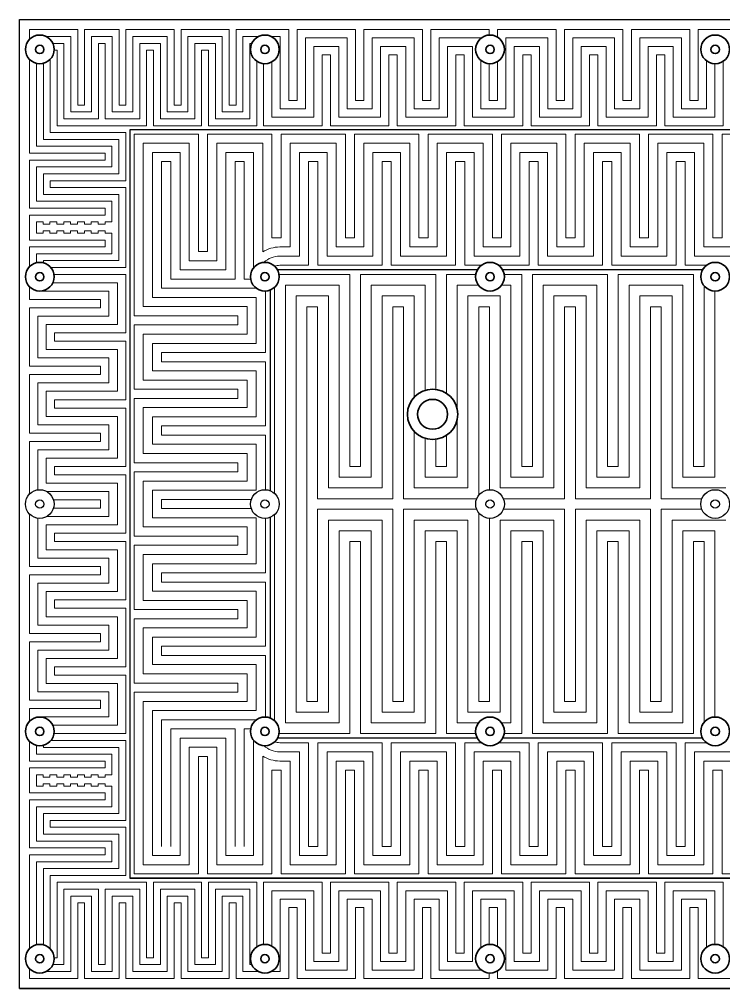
# Model space of a CAD drawing. Header units: millimetres. Extents: x -5937 to 68925, y -3068 to 5300.
# Drawn here: x 38681 to 39269, y 652 to 1462 of the extents above; entities that cross this region are included whole.
import ezdxf

# ---------------------------------------------------------------- set-up
doc = ezdxf.new("R2010")
doc.units = ezdxf.units.MM
doc.header["$LTSCALE"] = 7
doc.layers.add('参照', color=6, linetype='Continuous', lineweight=9)

msp = doc.modelspace()

# ---------------------------------------------------------------- linework, layer by layer
for points in [[(40031.114, 1462.09), (40031.114, 652.013), (38681.114, 652.013), (38681.114, 1462.09)], [(38681.114, 1462.013), (40031.114, 1462.013)], [(38773.37, 1369.835), (38773.37, 744.268), (39938.858, 744.268), (39938.858, 1369.835)], [(39938.858, 1369.757), (38773.37, 1369.757)], [(39063.544, 1252.694), (38896.684, 1252.694)], [(39251.544, 1252.694), (39084.684, 1252.694)], [(38890.433, 1235.817), (38890.433, 1068.197)], [(38890.433, 1045.828), (38890.433, 878.209)], [(39063.503, 861.409), (38896.725, 861.409)], [(39251.503, 861.409), (39084.725, 861.409)], [(39938.858, 744.346), (38773.37, 744.346)], [(38681.114, 652.09), (40031.114, 652.09)]]:
    msp.add_lwpolyline(points)
at = {"linetype": 'Continuous', "lineweight": 35}
for centre in [(38698.114, 1437.013), (38886.114, 1437.013), (39074.114, 1437.013), (39262.114, 1437.013), (38698.114, 1247.013), (38886.114, 1247.013), (39074.114, 1247.013), (39262.114, 1247.013), (38698.114, 867.013), (38886.114, 867.013), (39074.114, 867.013), (39262.114, 867.013), (38698.114, 677.013), (38886.114, 677.013), (39074.114, 677.013), (39262.114, 677.013)]:
    msp.add_circle(centre, 12, dxfattribs=at)
at = {"color": 7, "linetype": 'Continuous', "lineweight": 35}
for centre, radius in [((38698.114, 1437.013), 3.5), ((38886.114, 1437.013), 3.5), ((39074.114, 1437.013), 3.5), ((39262.114, 1437.013), 3.5), ((38698.114, 1247.013), 3.5), ((38886.114, 1247.013), 3.5), ((39074.114, 1247.013), 3.5), ((39262.114, 1247.013), 3.5), ((39026.114, 1132.013), 21), ((39026.114, 1132.013), 12.5), ((38698.114, 867.013), 3.5), ((38886.114, 867.013), 3.5), ((39074.114, 867.013), 3.5), ((39262.114, 867.013), 3.5), ((38698.114, 677.013), 3.5), ((38886.114, 677.013), 3.5), ((39074.114, 677.013), 3.5), ((39262.114, 677.013), 3.5)]:
    msp.add_circle(centre, radius, dxfattribs=at)
for centre, radius in [((38698.114, 1057.013), 11.99), ((38886.114, 1057.013), 11.99), ((39074.114, 1057.013), 11.99), ((39262.114, 1057.013), 11.99), ((38698.114, 1057.013), 3.49), ((38886.114, 1057.013), 3.49), ((39074.114, 1057.013), 3.49), ((39262.114, 1057.013), 3.49)]:
    msp.add_circle(centre, radius)
at = {"layer": '参照'}
for p, q in [((38709.959, 1248.937), (38769.88, 1248.937)), ((38769.88, 1248.937), (38769.88, 1200.083)), ((38769.88, 1200.083), (38710.551, 1200.083)), ((38710.551, 1200.083), (38710.551, 1193.104)), ((38710.551, 1193.104), (38769.88, 1193.104)), ((38769.88, 1193.104), (38769.88, 1144.251)), ((38769.88, 1144.251), (38710.551, 1144.251)), ((38710.551, 1144.251), (38710.551, 1137.272)), ((38710.551, 1137.272), (38769.88, 1137.272)), ((38769.88, 1137.272), (38769.88, 1088.419)), ((38769.88, 1088.419), (38710.551, 1088.419)), ((38710.551, 1088.419), (38710.551, 1081.439)), ((38710.551, 1081.439), (38769.88, 1081.439)), ((38769.88, 1081.439), (38769.88, 1032.664)), ((38769.88, 1032.664), (38710.551, 1032.664)), ((38710.551, 1032.664), (38710.551, 1025.685)), ((38710.551, 1025.685), (38769.88, 1025.685)), ((38769.88, 1025.685), (38769.88, 976.831)), ((38769.88, 976.831), (38710.551, 976.831)), ((38710.551, 976.831), (38710.551, 969.852)), ((38710.551, 969.852), (38769.88, 969.852)), ((38769.88, 969.852), (38769.88, 920.999)), ((38769.88, 920.999), (38710.551, 920.999)), ((38710.551, 920.999), (38710.551, 914.02)), ((38710.551, 914.02), (38769.88, 914.02)), ((38769.88, 914.02), (38769.88, 865.166)), ((38769.88, 865.166), (38709.971, 865.166))]:
    msp.add_line(p, q, dxfattribs=at)
at = {"layer": '参照', "color": 3}
for p, q in [((38708.997, 1241.958), (38762.901, 1241.958)), ((38762.901, 1241.958), (38762.901, 1207.063)), ((38762.901, 1207.063), (38703.572, 1207.063)), ((38703.572, 1207.063), (38703.572, 1186.125)), ((38703.572, 1186.125), (38762.901, 1186.125)), ((38762.901, 1186.125), (38762.901, 1151.23)), ((38762.901, 1151.23), (38703.572, 1151.23)), ((38703.572, 1151.23), (38703.572, 1130.293)), ((38703.572, 1130.293), (38762.901, 1130.293)), ((38762.901, 1130.293), (38762.901, 1095.398)), ((38762.901, 1095.398), (38703.572, 1095.398)), ((38703.572, 1095.398), (38703.572, 1074.46)), ((38703.572, 1074.46), (38762.901, 1074.46)), ((38762.901, 1074.46), (38762.901, 1039.643)), ((38762.901, 1039.643), (38703.572, 1039.643)), ((38703.572, 1039.643), (38703.572, 1018.705)), ((38703.572, 1018.705), (38762.901, 1018.705)), ((38762.901, 1018.705), (38762.901, 983.81)), ((38762.901, 983.81), (38703.572, 983.81)), ((38703.572, 983.81), (38703.572, 962.873)), ((38703.572, 962.873), (38762.901, 962.873)), ((38762.901, 962.873), (38762.901, 927.978)), ((38762.901, 927.978), (38703.572, 927.978)), ((38703.572, 927.978), (38703.572, 907.041)), ((38703.572, 907.041), (38762.901, 907.041)), ((38762.901, 907.041), (38762.901, 872.145)), ((38762.901, 872.145), (38708.961, 872.145))]:
    msp.add_line(p, q, dxfattribs=at)
at = {"layer": '参照', "color": 1}
for p, q in [((38689.614, 1238.542), (38689.614, 1228)), ((38689.614, 1228), (38748.943, 1228)), ((38748.943, 1228), (38748.943, 1221.021)), ((38748.943, 1221.021), (38689.614, 1221.021)), ((38689.614, 1221.021), (38689.614, 1172.167)), ((38689.614, 1172.167), (38748.943, 1172.167)), ((38748.943, 1172.167), (38748.943, 1165.188)), ((38748.943, 1165.188), (38689.614, 1165.188)), ((38689.614, 1165.188), (38689.614, 1116.335)), ((38689.614, 1116.335), (38748.943, 1116.335)), ((38748.943, 1116.335), (38748.943, 1109.356)), ((38748.943, 1109.356), (38689.614, 1109.356)), ((38689.614, 1109.356), (38689.614, 1065.468)), ((38709.585, 1060.502), (38748.943, 1060.502)), ((38748.943, 1053.601), (38709.608, 1053.601)), ((38748.943, 1060.502), (38748.943, 1053.601))]:
    msp.add_line(p, q, dxfattribs=at)
at = {"layer": '参照', "color": 2}
for p, q in [((38695.362, 1235.333), (38695.362, 1234.979)), ((38695.362, 1234.979), (38755.922, 1234.979)), ((38755.922, 1234.979), (38755.922, 1214.042)), ((38755.922, 1214.042), (38696.593, 1214.042)), ((38696.593, 1214.042), (38696.593, 1179.146)), ((38696.593, 1179.146), (38755.922, 1179.146)), ((38755.922, 1179.146), (38755.922, 1158.209)), ((38755.922, 1158.209), (38696.593, 1158.209)), ((38696.593, 1158.209), (38696.593, 1123.314)), ((38696.593, 1123.314), (38755.922, 1123.314)), ((38755.922, 1123.314), (38755.922, 1102.377)), ((38755.922, 1102.377), (38696.593, 1102.377)), ((38696.593, 1102.377), (38696.593, 1068.905)), ((38703.959, 1067.481), (38755.922, 1067.481)), ((38755.922, 1067.481), (38755.922, 1046.544))]:
    msp.add_line(p, q, dxfattribs=at)
at = {"layer": '参照', "color": 1}
for points in [[(39073.462, 1448.995), (39073.462, 1453.513), (39024.609, 1453.513), (39024.609, 1394.184), (39017.63, 1394.184), (39017.63, 1453.513), (38968.776, 1453.513), (38968.776, 1394.184), (38961.797, 1394.184), (38961.797, 1453.513), (38912.944, 1453.513), (38912.944, 1394.184), (38905.965, 1394.184), (38905.965, 1453.513), (38862.038, 1453.513), (38862.038, 1390.489), (38856.29, 1390.489), (38856.29, 1453.513), (38816.058, 1453.513), (38816.058, 1390.489), (38810.311, 1390.489), (38810.311, 1453.513), (38770.079, 1453.513), (38770.079, 1390.489), (38764.331, 1390.489), (38764.331, 1453.513), (38735.594, 1453.513), (38735.594, 1390.489), (38729.846, 1390.489), (38729.846, 1453.513), (38689.614, 1453.513), (38689.614, 1445.483)], [(39296.792, 1453.513), (39247.939, 1453.513), (39247.939, 1394.184), (39240.96, 1394.184), (39240.96, 1453.513), (39192.106, 1453.513), (39192.106, 1394.184), (39185.127, 1394.184), (39185.127, 1453.513), (39136.274, 1453.513), (39136.274, 1394.184), (39129.295, 1394.184), (39129.295, 1453.513), (39080.441, 1453.513), (39080.441, 1447.209)], [(38689.614, 1428.542), (38689.614, 1350.257), (38752.638, 1350.257), (38752.638, 1344.509), (38689.614, 1344.509), (38689.614, 1304.277), (38752.638, 1304.277), (38752.638, 1298.53), (38689.614, 1298.53), (38689.614, 1277.674), (38752.638, 1277.674), (38752.638, 1271.927), (38689.614, 1271.927), (38689.614, 1255.483)], [(39080.441, 1426.816), (39080.441, 1394.184), (39073.462, 1394.184), (39073.462, 1425.031)], [(39321.589, 1366.268), (39267.883, 1366.268), (39267.883, 1279.547), (39260.211, 1279.547), (39260.211, 1366.268), (39206.505, 1366.268), (39206.505, 1279.547), (39198.833, 1279.547), (39198.833, 1366.268), (39145.127, 1366.268), (39145.127, 1279.547), (39137.455, 1279.547), (39137.455, 1366.268), (39083.749, 1366.268), (39083.749, 1279.547), (39076.077, 1279.547), (39076.077, 1366.268), (39022.371, 1366.268), (39022.371, 1279.547), (39014.699, 1279.547), (39014.699, 1366.268), (38960.993, 1366.268), (38960.993, 1279.547), (38953.321, 1279.547), (38953.321, 1366.268), (38899.615, 1366.268), (38899.615, 1279.547), (38891.943, 1279.547), (38891.943, 1366.268), (38838.237, 1366.268), (38838.237, 1268.038), (38830.565, 1268.038), (38830.565, 1366.268), (38776.859, 1366.268), (38776.859, 1214.333), (38863.58, 1214.333), (38863.58, 1206.66), (38776.859, 1206.66), (38776.859, 1152.955), (38863.58, 1152.955), (38863.58, 1145.282), (38776.859, 1145.282), (38776.859, 1091.577), (38863.58, 1091.577), (38863.58, 1083.904), (38776.859, 1083.904), (38776.859, 1030.199), (38863.58, 1030.199), (38863.58, 1022.526), (38776.859, 1022.526), (38776.859, 968.821), (38863.58, 968.821), (38863.58, 961.148), (38776.859, 961.148), (38776.859, 907.443), (38863.58, 907.443), (38863.58, 899.77), (38776.859, 899.77), (38776.859, 747.835), (38830.565, 747.835), (38830.565, 846.065), (38838.237, 846.065), (38838.237, 747.835), (38891.943, 747.835), (38891.943, 834.556), (38899.615, 834.556), (38899.615, 747.835), (38953.321, 747.835), (38953.321, 834.556), (38960.993, 834.556), (38960.993, 747.835), (39014.699, 747.835), (39014.699, 834.556), (39022.371, 834.556), (39022.371, 747.835), (39076.077, 747.835), (39076.077, 834.556), (39083.749, 834.556), (39083.749, 747.835), (39137.455, 747.835), (39137.455, 834.556), (39145.127, 834.556), (39145.127, 747.835), (39198.833, 747.835), (39198.833, 834.556), (39206.505, 834.556), (39206.505, 747.835), (39260.211, 747.835), (39260.211, 834.556), (39267.883, 834.556), (39267.883, 747.835), (39321.589, 747.835)], [(38897.971, 1248.858), (38957.044, 1248.858), (38957.044, 1088.4), (38966.012, 1088.4), (38966.012, 1248.858), (39028.787, 1248.858), (39028.787, 1152.842)], [(39037.755, 1149.491), (39037.755, 1248.858), (39062.257, 1248.858)], [(39085.971, 1248.858), (39100.53, 1248.858), (39100.53, 1088.4), (39109.498, 1088.4), (39109.498, 1248.858), (39172.273, 1248.858), (39172.273, 1088.4), (39181.241, 1088.4), (39181.241, 1248.858), (39244.016, 1248.858), (39244.016, 1088.4), (39252.984, 1088.4), (39252.984, 1239.226)], [(38894.269, 1065.802), (38894.269, 1238.21)], [(39028.787, 1111.184), (39028.787, 1088.4), (39037.755, 1088.4), (39037.755, 1114.534)], [(38689.614, 1048.557), (38689.614, 1004.747), (38748.943, 1004.747), (38748.943, 997.768), (38689.614, 997.768), (38689.614, 948.915), (38748.943, 948.915), (38748.943, 941.936), (38689.614, 941.936), (38689.614, 893.082), (38748.943, 893.082), (38748.943, 886.103), (38689.614, 886.103), (38689.614, 875.483)], [(38894.269, 875.816), (38894.269, 1048.224)], [(39062.257, 865.168), (39037.755, 865.168), (39037.755, 1025.703), (39028.787, 1025.703), (39028.787, 865.168), (38966.012, 865.168), (38966.012, 1025.703), (38957.044, 1025.703), (38957.044, 865.168), (38897.971, 865.168)], [(39252.984, 874.8), (39252.984, 1025.703), (39244.016, 1025.703), (39244.016, 865.168), (39181.241, 865.168), (39181.241, 1025.703), (39172.273, 1025.703), (39172.273, 865.168), (39109.498, 865.168), (39109.498, 1025.703), (39100.53, 1025.703), (39100.53, 865.168), (39085.971, 865.168)], [(38689.614, 858.542), (38689.614, 842.176), (38752.638, 842.176), (38752.638, 836.429), (38689.614, 836.429), (38689.614, 815.573), (38752.638, 815.573), (38752.638, 809.826), (38689.614, 809.826), (38689.614, 769.594), (38752.638, 769.594), (38752.638, 763.846), (38689.614, 763.846), (38689.614, 685.483)], [(38689.614, 668.542), (38689.614, 660.59), (38729.846, 660.59), (38729.846, 723.614), (38735.594, 723.614), (38735.594, 660.59), (38764.331, 660.59), (38764.331, 723.614), (38770.079, 723.614), (38770.079, 660.59), (38810.311, 660.59), (38810.311, 723.614), (38816.058, 723.614), (38816.058, 660.59), (38856.29, 660.59), (38856.29, 723.614), (38862.038, 723.614), (38862.038, 660.59), (38905.965, 660.59), (38905.965, 719.919), (38912.944, 719.919), (38912.944, 660.59), (38961.797, 660.59), (38961.797, 719.919), (38968.776, 719.919), (38968.776, 660.59), (39017.63, 660.59), (39017.63, 719.919), (39024.609, 719.919), (39024.609, 660.59), (39073.462, 660.59), (39073.462, 665.031)], [(39073.462, 688.995), (39073.462, 719.919), (39080.441, 719.919), (39080.441, 687.209)], [(39080.441, 666.816), (39080.441, 660.59), (39129.295, 660.59), (39129.295, 719.919), (39136.274, 719.919), (39136.274, 660.59), (39185.127, 660.59), (39185.127, 719.919), (39192.106, 719.919), (39192.106, 660.59), (39240.96, 660.59), (39240.96, 719.919), (39247.939, 719.919), (39247.939, 660.59), (39296.792, 660.59)]]:
    msp.add_lwpolyline(points, dxfattribs=at)
at = {"layer": '参照', "color": 2}
for points in [[(38880.787, 1447.765), (38867.785, 1447.765), (38867.785, 1384.742), (38850.543, 1384.742), (38850.543, 1447.765), (38821.806, 1447.765), (38821.806, 1384.742), (38804.563, 1384.742), (38804.563, 1447.765), (38775.826, 1447.765), (38775.826, 1384.742), (38758.584, 1384.742), (38758.584, 1447.765), (38741.341, 1447.765), (38741.341, 1384.742), (38724.099, 1384.742), (38724.099, 1447.765), (38703.442, 1447.765)], [(39066.483, 1446.274), (39066.483, 1446.534), (39031.588, 1446.534), (39031.588, 1387.205), (39010.651, 1387.205), (39010.651, 1446.534), (38975.755, 1446.534), (38975.755, 1387.205), (38954.818, 1387.205), (38954.818, 1446.534), (38919.923, 1446.534), (38919.923, 1387.205), (38898.986, 1387.205), (38898.986, 1447.765), (38891.442, 1447.765)], [(39254.918, 1427.41), (39254.918, 1387.205), (39233.981, 1387.205), (39233.981, 1446.534), (39199.085, 1446.534), (39199.085, 1387.205), (39178.148, 1387.205), (39178.148, 1446.534), (39143.253, 1446.534), (39143.253, 1387.205), (39122.316, 1387.205), (39122.316, 1446.534), (39087.42, 1446.534), (39087.42, 1387.205), (39066.483, 1387.205), (39066.483, 1427.752)], [(38695.362, 1425.333), (38695.362, 1356.004), (38758.385, 1356.004), (38758.385, 1338.762), (38695.362, 1338.762), (38695.362, 1310.025), (38758.385, 1310.025), (38758.385, 1292.782), (38752.638, 1292.782), (38752.638, 1290.976), (38746.89, 1290.976), (38746.89, 1292.782), (38741.143, 1292.782), (38741.143, 1290.976), (38735.395, 1290.976), (38735.395, 1292.782), (38729.648, 1292.782), (38729.648, 1290.976), (38723.901, 1290.976), (38723.901, 1292.782), (38718.153, 1292.782), (38718.153, 1290.976), (38712.406, 1290.976), (38712.406, 1292.782), (38706.658, 1292.782), (38706.658, 1290.976), (38700.911, 1290.976), (38700.911, 1292.782), (38695.362, 1292.782), (38695.362, 1283.422), (38700.911, 1283.422), (38700.911, 1285.228), (38706.658, 1285.228), (38706.658, 1283.422), (38712.406, 1283.422), (38712.406, 1285.228), (38718.153, 1285.228), (38718.153, 1283.422), (38723.901, 1283.422), (38723.901, 1285.228), (38729.648, 1285.228), (38729.648, 1283.422), (38735.395, 1283.422), (38735.395, 1285.228), (38741.143, 1285.228), (38741.143, 1283.422), (38746.89, 1283.422), (38746.89, 1285.228), (38752.638, 1285.228), (38752.638, 1283.422), (38758.385, 1283.422), (38758.385, 1266.179), (38695.362, 1266.179), (38695.362, 1258.693)], [(39019.819, 1152.047), (39019.819, 1239.89), (38974.98, 1239.89), (38974.98, 1079.432), (38948.076, 1079.432), (38948.076, 1239.89), (38903.237, 1239.89), (38903.237, 874.136), (38948.076, 874.136), (38948.076, 1034.671), (38974.98, 1034.671), (38974.98, 874.136), (39019.819, 874.136), (39019.819, 1034.671), (39046.723, 1034.671), (39046.723, 874.136), (39064.457, 874.136)], [(39064.457, 1239.89), (39046.723, 1239.89), (39046.723, 1136.048)], [(39261.952, 1235.014), (39261.952, 1079.432), (39235.048, 1079.432), (39235.048, 1239.89), (39190.209, 1239.89), (39190.209, 1079.432), (39163.305, 1079.432), (39163.305, 1239.89), (39118.466, 1239.89), (39118.466, 1079.432), (39091.562, 1079.432), (39091.562, 1239.89), (39083.771, 1239.89)], [(39046.723, 1127.978), (39046.723, 1079.432), (39019.819, 1079.432), (39019.819, 1111.978)], [(38696.593, 1045.12), (38696.593, 1011.726), (38755.922, 1011.726), (38755.922, 990.789), (38696.593, 990.789), (38696.593, 955.894), (38755.922, 955.894), (38755.922, 934.957), (38696.593, 934.957), (38696.593, 900.062), (38755.922, 900.062), (38755.922, 879.124), (38695.362, 879.124), (38695.362, 878.693)], [(38755.922, 1046.622), (38704.095, 1046.622)], [(39083.771, 874.136), (39091.562, 874.136), (39091.562, 1034.671), (39118.466, 1034.671), (39118.466, 874.136), (39163.305, 874.136), (39163.305, 1034.671), (39190.209, 1034.671), (39190.209, 874.136), (39235.048, 874.136), (39235.048, 1034.671), (39261.952, 1034.671), (39261.952, 879.012)], [(38695.362, 855.333), (38695.362, 847.924), (38758.385, 847.924), (38758.385, 830.681), (38752.638, 830.681), (38752.638, 828.875), (38746.89, 828.875), (38746.89, 830.681), (38741.143, 830.681), (38741.143, 828.875), (38735.395, 828.875), (38735.395, 830.681), (38729.648, 830.681), (38729.648, 828.875), (38723.901, 828.875), (38723.901, 830.681), (38718.153, 830.681), (38718.153, 828.875), (38712.406, 828.875), (38712.406, 830.681), (38706.658, 830.681), (38706.658, 828.875), (38700.911, 828.875), (38700.911, 830.681), (38695.362, 830.681), (38695.362, 821.321), (38700.911, 821.321), (38700.911, 823.127), (38706.658, 823.127), (38706.658, 821.321), (38712.406, 821.321), (38712.406, 823.127), (38718.153, 823.127), (38718.153, 821.321), (38723.901, 821.321), (38723.901, 823.127), (38729.648, 823.127), (38729.648, 821.321), (38735.395, 821.321), (38735.395, 823.127), (38741.143, 823.127), (38741.143, 821.321), (38746.89, 821.321), (38746.89, 823.127), (38752.638, 823.127), (38752.638, 821.321), (38758.385, 821.321), (38758.385, 804.078), (38695.362, 804.078), (38695.362, 775.341), (38758.385, 775.341), (38758.385, 758.099), (38695.362, 758.099), (38695.362, 688.693)], [(38703.595, 666.338), (38724.099, 666.338), (38724.099, 729.362), (38741.341, 729.362), (38741.341, 666.338), (38758.584, 666.338), (38758.584, 729.362), (38775.826, 729.362), (38775.826, 666.338), (38804.563, 666.338), (38804.563, 729.362), (38821.806, 729.362), (38821.806, 666.338), (38850.543, 666.338), (38850.543, 729.362), (38867.785, 729.362), (38867.785, 666.338), (38880.633, 666.338)], [(38891.595, 666.338), (38898.986, 666.338), (38898.986, 726.898), (38919.923, 726.898), (38919.923, 667.569), (38954.818, 667.569), (38954.818, 726.898), (38975.755, 726.898), (38975.755, 667.569), (39010.651, 667.569), (39010.651, 726.898), (39031.588, 726.898), (39031.588, 667.569), (39066.483, 667.569), (39066.483, 667.752)], [(39066.483, 686.274), (39066.483, 726.898), (39087.42, 726.898), (39087.42, 667.569), (39122.316, 667.569), (39122.316, 726.898), (39143.253, 726.898), (39143.253, 667.569), (39178.148, 667.569), (39178.148, 726.898), (39199.085, 726.898), (39199.085, 667.569), (39233.981, 667.569), (39233.981, 726.898), (39254.918, 726.898), (39254.918, 686.616)]]:
    msp.add_lwpolyline(points, dxfattribs=at)
at = {"layer": '参照', "color": 3}
for points in [[(38875.208, 1442.018), (38873.533, 1442.018), (38873.533, 1378.994), (38844.796, 1378.994), (38844.796, 1442.018), (38827.553, 1442.018), (38827.553, 1378.994), (38798.816, 1378.994), (38798.816, 1442.018), (38781.573, 1442.018), (38781.573, 1378.994), (38752.836, 1378.994), (38752.836, 1442.018), (38747.089, 1442.018), (38747.089, 1378.994), (38718.351, 1378.994), (38718.351, 1442.018), (38709.021, 1442.018)], [(39261.897, 1425.015), (39261.897, 1380.226), (39227.002, 1380.226), (39227.002, 1439.555), (39206.064, 1439.555), (39206.064, 1380.226), (39171.169, 1380.226), (39171.169, 1439.555), (39150.232, 1439.555), (39150.232, 1380.226), (39115.337, 1380.226), (39115.337, 1439.555), (39094.399, 1439.555), (39094.399, 1380.226), (39059.504, 1380.226), (39059.504, 1439.555), (39038.567, 1439.555), (39038.567, 1380.226), (39003.672, 1380.226), (39003.672, 1439.555), (38982.735, 1439.555), (38982.735, 1380.226), (38947.839, 1380.226), (38947.839, 1439.555), (38926.902, 1439.555), (38926.902, 1380.226), (38892.007, 1380.226), (38892.007, 1426.559)], [(38701.109, 1425.393), (38701.109, 1361.752), (38764.133, 1361.752), (38764.133, 1333.014), (38701.109, 1333.014), (38701.109, 1315.772), (38764.133, 1315.772), (38764.133, 1260.432), (38701.109, 1260.432), (38701.109, 1258.633)], [(38876.599, 859.702), (38876.599, 763.18), (38853.582, 763.18), (38853.582, 861.409), (38815.221, 861.409), (38815.221, 763.18), (38792.204, 763.18), (38792.204, 884.426), (38878.925, 884.426), (38878.925, 922.787), (38792.204, 922.787), (38792.204, 945.804), (38878.925, 945.804), (38878.925, 984.165), (38792.204, 984.165), (38792.204, 1007.182), (38878.925, 1007.182), (38878.925, 1045.543), (38792.204, 1045.543), (38792.204, 1068.56), (38878.925, 1068.56), (38878.925, 1106.921), (38792.204, 1106.921), (38792.204, 1129.938), (38878.925, 1129.938), (38878.925, 1168.299), (38792.204, 1168.299), (38792.204, 1191.316), (38878.925, 1191.316), (38878.925, 1229.677), (38792.204, 1229.677), (38792.204, 1350.923), (38815.221, 1350.923), (38815.221, 1252.694), (38853.582, 1252.694), (38853.582, 1350.923), (38876.599, 1350.923), (38876.599, 1254.324)], [(39010.851, 1146.437), (39010.851, 1230.922), (38983.948, 1230.922), (38983.948, 1070.465), (38939.108, 1070.465), (38939.108, 1230.922), (38912.205, 1230.922), (38912.205, 883.104), (38939.108, 883.104), (38939.108, 1043.639), (38983.948, 1043.639), (38983.948, 883.104), (39010.851, 883.104), (39010.851, 1043.639), (39055.691, 1043.639), (39055.691, 883.104), (39082.594, 883.104), (39082.594, 1043.639), (39127.434, 1043.639), (39127.434, 883.104), (39154.337, 883.104), (39154.337, 1043.639), (39199.176, 1043.639), (39199.176, 883.104), (39226.08, 883.104), (39226.08, 1043.639), (39270.919, 1043.639)], [(39270.919, 1070.465), (39226.08, 1070.465), (39226.08, 1230.922), (39199.176, 1230.922), (39199.176, 1070.465), (39154.337, 1070.465), (39154.337, 1230.922), (39127.434, 1230.922), (39127.434, 1070.465), (39082.594, 1070.465), (39082.594, 1230.922), (39055.691, 1230.922), (39055.691, 1070.465), (39010.851, 1070.465), (39010.851, 1117.589)], [(38701.109, 855.393), (38701.109, 853.671), (38764.133, 853.671), (38764.133, 798.331), (38701.109, 798.331), (38701.109, 781.089), (38764.133, 781.089), (38764.133, 752.351), (38701.109, 752.351), (38701.109, 688.633)], [(38709.056, 672.085), (38718.351, 672.085), (38718.351, 735.109), (38747.089, 735.109), (38747.089, 672.085), (38752.836, 672.085), (38752.836, 735.109), (38781.573, 735.109), (38781.573, 672.085), (38798.816, 672.085), (38798.816, 735.109), (38827.553, 735.109), (38827.553, 672.085), (38844.796, 672.085), (38844.796, 735.109), (38873.533, 735.109), (38873.533, 672.085), (38875.173, 672.085)], [(38892.007, 687.466), (38892.007, 733.877), (38926.902, 733.877), (38926.902, 674.548), (38947.839, 674.548), (38947.839, 733.877), (38982.735, 733.877), (38982.735, 674.548), (39003.672, 674.548), (39003.672, 733.877), (39038.567, 733.877), (39038.567, 674.548), (39059.504, 674.548), (39059.504, 733.877), (39094.399, 733.877), (39094.399, 674.548), (39115.337, 674.548), (39115.337, 733.877), (39150.232, 733.877), (39150.232, 674.548), (39171.169, 674.548), (39171.169, 733.877), (39206.064, 733.877), (39206.064, 674.548), (39227.002, 674.548), (39227.002, 733.877), (39261.897, 733.877), (39261.897, 689.011)]]:
    msp.add_lwpolyline(points, dxfattribs=at)
at = {"layer": '参照'}
for points in [[(38879.28, 1427.149), (38879.28, 1373.247), (38839.048, 1373.247), (38839.048, 1436.27), (38833.301, 1436.27), (38833.301, 1373.247), (38793.068, 1373.247), (38793.068, 1436.27), (38787.321, 1436.27), (38787.321, 1373.247), (38712.604, 1373.247), (38712.604, 1436.27), (38710.091, 1436.27)], [(38706.856, 1428.793), (38706.856, 1367.499), (38769.88, 1367.499), (38769.88, 1327.267), (38706.856, 1327.267), (38706.856, 1321.52), (38769.88, 1321.52), (38769.88, 1254.684), (38707.342, 1254.684)], [(39268.876, 1427.099), (39268.876, 1373.247), (39220.022, 1373.247), (39220.022, 1432.576), (39213.043, 1432.576), (39213.043, 1373.247), (39164.19, 1373.247), (39164.19, 1432.576), (39157.211, 1432.576), (39157.211, 1373.247), (39108.358, 1373.247), (39108.358, 1432.576), (39101.379, 1432.576), (39101.379, 1373.247), (39052.525, 1373.247), (39052.525, 1432.576), (39045.546, 1432.576), (39045.546, 1373.247), (38996.693, 1373.247), (38996.693, 1432.576), (38989.714, 1432.576), (38989.714, 1373.247), (38940.86, 1373.247), (38940.86, 1432.576), (38933.881, 1432.576), (38933.881, 1373.247), (38885.028, 1373.247), (38885.028, 1425.062)], [(38874.28, 1245.022), (38868.926, 1245.022), (38868.926, 1343.251), (38861.254, 1343.251), (38861.254, 1245.022), (38807.548, 1245.022), (38807.548, 1343.251), (38799.876, 1343.251), (38799.876, 1237.349), (38878.999, 1237.349)], [(38815.237, 1343.251), (38815.221, 1343.251)], [(39254.805, 1256.53), (39237.194, 1256.53), (39237.194, 1343.251), (39229.522, 1343.251), (39229.522, 1256.53), (39175.816, 1256.53), (39175.816, 1343.251), (39168.144, 1343.251), (39168.144, 1256.53), (39114.438, 1256.53), (39114.438, 1343.251), (39106.766, 1343.251), (39106.766, 1256.53), (39081.423, 1256.53)], [(38815.237, 1335.579), (38815.221, 1335.579)], [(38815.237, 1327.906), (38815.221, 1327.906)], [(38815.237, 1320.234), (38815.221, 1320.234)], [(38815.237, 1312.562), (38815.221, 1312.562)], [(38815.237, 1304.89), (38815.221, 1304.89)], [(38886.597, 1235.023), (38886.597, 1183.644), (38799.876, 1183.644), (38799.876, 1175.971), (38886.597, 1175.971), (38886.597, 1122.266), (38799.876, 1122.266), (38799.876, 1114.593), (38886.597, 1114.593), (38886.597, 1068.993)], [(39062.995, 1061.497), (39001.883, 1061.497), (39001.883, 1221.954), (38992.916, 1221.954), (38992.916, 1061.497), (38930.141, 1061.497), (38930.141, 1221.954), (38921.173, 1221.954), (38921.173, 892.071), (38930.141, 892.071), (38930.141, 1052.606), (38992.916, 1052.606), (38992.916, 892.071), (39001.883, 892.071), (39001.883, 1052.606), (39062.964, 1052.606)], [(39073.626, 1068.992), (39073.626, 1221.954), (39064.659, 1221.954), (39064.659, 1064.384)], [(39250.995, 1061.497), (39217.112, 1061.497), (39217.112, 1221.954), (39208.144, 1221.954), (39208.144, 1061.497), (39145.369, 1061.497), (39145.369, 1221.954), (39136.401, 1221.954), (39136.401, 1061.497), (39085.234, 1061.497)], [(38874.768, 1060.888), (38799.876, 1060.888), (38799.876, 1053.215), (38874.742, 1053.215)], [(38886.597, 1045.033), (38886.597, 999.51), (38799.876, 999.51), (38799.876, 991.837), (38886.597, 991.837), (38886.597, 938.132), (38799.876, 938.132), (38799.876, 930.459), (38886.597, 930.459), (38886.597, 879.003)], [(39064.659, 1049.641), (39064.659, 892.071), (39073.626, 892.071), (39073.626, 1045.033)], [(39085.265, 1052.606), (39136.401, 1052.606), (39136.401, 892.071), (39145.369, 892.071), (39145.369, 1052.606), (39208.144, 1052.606), (39208.144, 892.071), (39217.112, 892.071), (39217.112, 1052.606), (39250.964, 1052.606)], [(38799.876, 770.852), (38799.876, 876.754), (38878.999, 876.754)], [(38861.254, 770.852), (38861.254, 869.081), (38807.548, 869.081), (38807.548, 770.852)], [(38874.28, 869.081), (38868.926, 869.081), (38868.926, 770.852)], [(38707.406, 859.419), (38769.88, 859.419), (38769.88, 792.584), (38706.856, 792.584), (38706.856, 786.836), (38769.88, 786.836), (38769.88, 746.604), (38706.856, 746.604), (38706.856, 685.233)], [(39081.523, 857.573), (39106.766, 857.573), (39106.766, 770.852), (39114.438, 770.852), (39114.438, 857.573), (39168.144, 857.573), (39168.144, 770.852), (39175.816, 770.852), (39175.816, 857.573), (39229.522, 857.573), (39229.522, 770.852), (39237.194, 770.852), (39237.194, 857.573), (39254.705, 857.573)], [(38710.086, 677.833), (38712.604, 677.833), (38712.604, 740.856), (38787.321, 740.856), (38787.321, 677.833), (38793.068, 677.833), (38793.068, 740.856), (38833.301, 740.856), (38833.301, 677.833), (38839.048, 677.833), (38839.048, 740.856), (38879.28, 740.856), (38879.28, 686.877)], [(38885.028, 688.964), (38885.028, 740.856), (38933.881, 740.856), (38933.881, 681.527), (38940.86, 681.527), (38940.86, 740.856), (38989.714, 740.856), (38989.714, 681.527), (38996.693, 681.527), (38996.693, 740.856), (39045.546, 740.856), (39045.546, 681.527), (39052.525, 681.527), (39052.525, 740.856), (39101.379, 740.856), (39101.379, 681.527), (39108.358, 681.527), (39108.358, 740.856), (39157.211, 740.856), (39157.211, 681.527), (39164.19, 681.527), (39164.19, 740.856), (39213.043, 740.856), (39213.043, 681.527), (39220.022, 681.527), (39220.022, 740.856), (39268.876, 740.856), (39268.876, 686.926)]]:
    msp.add_lwpolyline(points, dxfattribs=at)
at = {"layer": '参照', "color": 2}
msp.add_lwpolyline([(39275.556, 1271.875), (39252.539, 1271.875), (39252.539, 1358.595), (39214.178, 1358.595), (39214.178, 1271.875), (39191.161, 1271.875), (39191.161, 1358.595), (39152.8, 1358.595), (39152.8, 1271.875), (39129.783, 1271.875), (39129.783, 1358.595), (39091.422, 1358.595), (39091.422, 1271.875), (39068.405, 1271.875), (39068.405, 1358.595), (39030.044, 1358.595), (39030.044, 1271.875), (39007.027, 1271.875), (39007.027, 1358.595), (38968.666, 1358.595), (38968.666, 1271.875), (38945.649, 1271.875), (38945.649, 1358.595), (38907.288, 1358.595), (38907.288, 1271.875), (38898.569, 1271.875, 0.1385945), (38884.271, 1267.834), (38884.271, 1358.595), (38845.91, 1358.595), (38845.91, 1260.366), (38822.893, 1260.366), (38822.893, 1358.595), (38784.532, 1358.595), (38784.532, 1222.005), (38871.252, 1222.005), (38871.252, 1198.988), (38784.532, 1198.988), (38784.532, 1160.627), (38871.252, 1160.627), (38871.252, 1137.61), (38784.532, 1137.61), (38784.532, 1099.249), (38871.252, 1099.249), (38871.252, 1076.232), (38784.532, 1076.232), (38784.532, 1037.871), (38871.252, 1037.871), (38871.252, 1014.854), (38784.532, 1014.854), (38784.532, 976.493), (38871.252, 976.493), (38871.252, 953.476), (38784.532, 953.476), (38784.532, 915.115), (38871.252, 915.115), (38871.252, 892.098), (38784.532, 892.098), (38784.532, 755.508), (38822.893, 755.508), (38822.893, 853.737), (38845.91, 853.737), (38845.91, 755.508), (38884.271, 755.508), (38884.271, 846.27, 0.1385945), (38898.569, 842.229), (38907.288, 842.229), (38907.288, 755.508), (38945.649, 755.508), (38945.649, 842.229), (38968.666, 842.229), (38968.666, 755.508), (39007.027, 755.508), (39007.027, 842.229), (39030.044, 842.229), (39030.044, 755.508), (39068.405, 755.508), (39068.405, 842.229), (39091.422, 842.229), (39091.422, 755.508), (39129.783, 755.508), (39129.783, 842.229), (39152.8, 842.229), (39152.8, 755.508), (39191.161, 755.508), (39191.161, 842.229), (39214.178, 842.229), (39214.178, 755.508), (39252.539, 755.508), (39252.539, 842.229), (39275.556, 842.229)], format="xyb", dxfattribs=at)
at = {"layer": '参照', "color": 3}
for points in [[(39283.228, 1264.202), (39244.867, 1264.202), (39244.867, 1350.923), (39221.85, 1350.923), (39221.85, 1264.202), (39183.489, 1264.202), (39183.489, 1350.923), (39160.472, 1350.923), (39160.472, 1264.202), (39122.111, 1264.202), (39122.111, 1350.923), (39099.094, 1350.923), (39099.094, 1264.202), (39060.733, 1264.202), (39060.733, 1350.923), (39037.716, 1350.923), (39037.716, 1264.202), (38999.355, 1264.202), (38999.355, 1350.923), (38976.338, 1350.923), (38976.338, 1264.202), (38937.977, 1264.202), (38937.977, 1350.923), (38914.96, 1350.923), (38914.96, 1264.202), (38898.569, 1264.202, 0.1887825), (38885.231, 1258.98)], [(38885.231, 855.123, 0.1887825), (38898.569, 849.901), (38914.96, 849.901), (38914.96, 763.18), (38937.977, 763.18), (38937.977, 849.901), (38976.338, 849.901), (38976.338, 763.18), (38999.355, 763.18), (38999.355, 849.901), (39037.716, 849.901), (39037.716, 763.18), (39060.733, 763.18), (39060.733, 849.901), (39099.094, 849.901), (39099.094, 763.18), (39122.111, 763.18), (39122.111, 849.901), (39160.472, 849.901), (39160.472, 763.18), (39183.489, 763.18), (39183.489, 849.901), (39221.85, 849.901), (39221.85, 763.18), (39244.867, 763.18), (39244.867, 849.901), (39283.228, 849.901)]]:
    msp.add_lwpolyline(points, format="xyb", dxfattribs=at)
at = {"layer": '参照'}
for points in [[(39066.805, 1256.53), (39053.06, 1256.53), (39053.06, 1343.251), (39045.388, 1343.251), (39045.388, 1256.53), (38991.682, 1256.53), (38991.682, 1343.251), (38984.01, 1343.251), (38984.01, 1256.53), (38930.304, 1256.53), (38930.304, 1343.251), (38922.632, 1343.251), (38922.632, 1256.53), (38898.569, 1256.53, 0.0921021), (38894.269, 1255.731)], [(38894.269, 858.372, 0.0921021), (38898.569, 857.573), (38922.632, 857.573), (38922.632, 770.852), (38930.304, 770.852), (38930.304, 857.573), (38984.01, 857.573), (38984.01, 770.852), (38991.682, 770.852), (38991.682, 857.573), (39045.388, 857.573), (39045.388, 770.852), (39053.06, 770.852), (39053.06, 857.573), (39066.705, 857.573)]]:
    msp.add_lwpolyline(points, format="xyb", dxfattribs=at)

doc.saveas('drawing.dxf')
